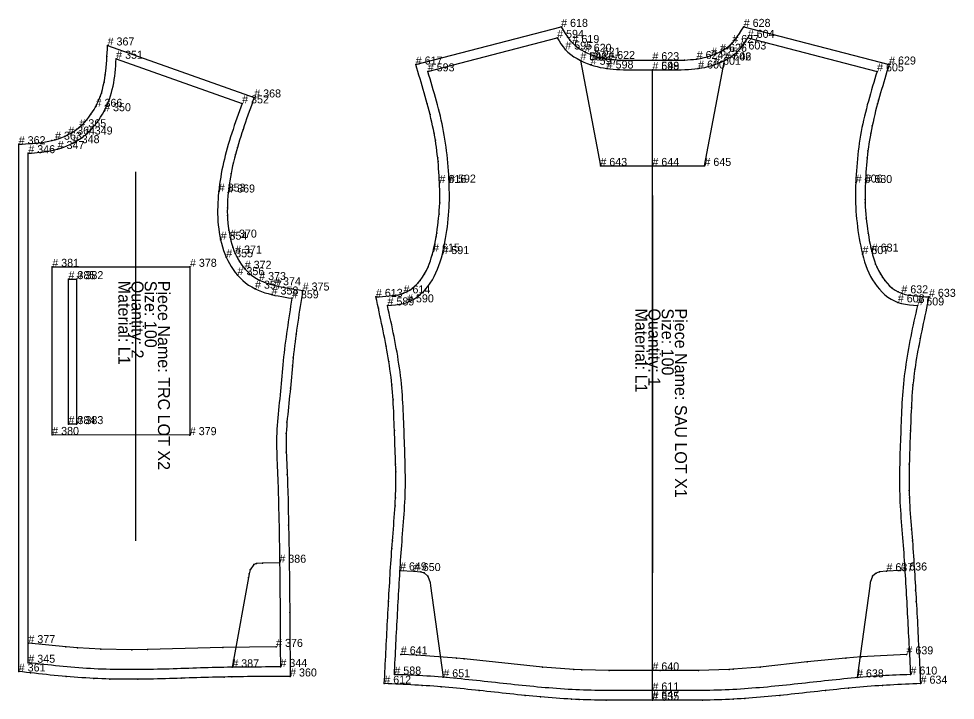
# Model space of a CAD drawing. Header units: metres. Extents: x 0 to 14781, y -73 to 3955.
# Drawn here: x 5031 to 6201, y 280 to 1131 of the extents above; entities that cross this region are included whole.
import ezdxf

# ---------------------------------------------------------------- set-up
doc = ezdxf.new("R2010")
doc.units = ezdxf.units.M

# ---------------------------------------------------------------- blocks, each defined once
blk = doc.blocks.new('10')
at = {"layer": '1'}
blk.add_lwpolyline([(5370.1, 309.3), (5365.3, 309.3), (5360.4, 309.3), (5355.6, 309.3), (5350.7, 309.3), (5345.9, 309.3), (5341, 309.2), (5336.1, 309.2), (5331.3, 309.2), (5326.4, 309.2), (5321.6, 309.1), (5316.7, 309.1), (5311.9, 309), (5307, 309), (5302.2, 308.9), (5297.3, 308.8), (5292.5, 308.7), (5287.6, 308.6), (5282.7, 308.5), (5277.9, 308.4), (5273, 308.3), (5268.2, 308.2), (5263.3, 308), (5258.5, 307.9), (5253.6, 307.7), (5248.7, 307.6), (5243.9, 307.4), (5239, 307.2), (5234.2, 307.1), (5229.2, 306.9), (5224.3, 306.8), (5219.3, 306.6), (5214.4, 306.5), (5209.4, 306.3), (5204.5, 306.2), (5199.5, 306.1), (5194.6, 306), (5189.6, 305.9), (5184.6, 305.8), (5179.7, 305.8), (5174.7, 305.8), (5169.7, 305.8), (5164.7, 305.8), (5159.7, 305.8), (5154.8, 305.9), (5149.8, 305.9), (5144.8, 306.1), (5139.8, 306.2), (5134.8, 306.4), (5129.8, 306.6), (5124.9, 306.8), (5119.9, 307.1), (5115, 307.4), (5110, 307.7), (5105.1, 308), (5100.2, 308.4), (5095.2, 308.8), (5090.3, 309.3), (5085.3, 309.7), (5080.4, 310.2), (5075.5, 310.7), (5070.5, 311.1), (5065.6, 311.7), (5060.7, 312.2), (5055.8, 312.7), (5050.8, 313.3), (5045.9, 313.8), (5041, 314.4), (5036, 314.9), (5031.1, 315.5), (5031.1, 973.9), (5035.3, 974.1), (5039.6, 974.3), (5043.8, 974.6), (5048.1, 974.9), (5052.3, 975.2), (5056.5, 975.7), (5060.6, 976.2), (5064.6, 976.8), (5068.6, 977.6), (5072.5, 978.5), (5076.4, 979.5), (5080.7, 980.8), (5084.9, 982.3), (5089, 984), (5093, 985.9), (5096.7, 987.9), (5100.3, 990.1), (5103.7, 992.5), (5106.9, 995.1), (5110.2, 998), (5113.2, 1001.1), (5116.1, 1004.4), (5118.8, 1007.8), (5121.3, 1011.3), (5123.4, 1014.3), (5125.3, 1017.4), (5127.1, 1020.6), (5129.2, 1024.7), (5131.1, 1029), (5132.8, 1033.4), (5134.3, 1037.8), (5135.6, 1042.3), (5136.7, 1046.8), (5137.7, 1051.4), (5138.5, 1055.9), (5139.2, 1060.5), (5139.8, 1065.1), (5140.3, 1069.7), (5140.7, 1074.2), (5141, 1078.8), (5141.3, 1083.4), (5141.6, 1088), (5141.8, 1092.6), (5142.1, 1097.2), (5325.3, 1032.3), (5323.7, 1027.9), (5322.1, 1023.5), (5320.5, 1019.1), (5318.9, 1014.6), (5317.3, 1010.2), (5315.8, 1005.8), (5314.2, 1001.3), (5312.7, 996.9), (5311.3, 992.4), (5309.8, 988), (5308.4, 983.5), (5307, 979), (5305.6, 974.5), (5304.3, 970), (5303, 965.5), (5301.8, 961), (5300.6, 956.3), (5299.4, 951.6), (5298.3, 946.9), (5297.3, 942.2), (5296.4, 937.5), (5295.5, 932.7), (5294.7, 928), (5294, 923.2), (5293.4, 918.4), (5292.8, 913.6), (5292.4, 908.9), (5292.1, 904.1), (5291.8, 899.3), (5291.7, 894.6), (5291.6, 889.8), (5291.7, 885), (5291.9, 880.4), (5292.3, 875.7), (5292.8, 871.1), (5293.4, 866.4), (5294.2, 861.8), (5295.1, 857.3), (5296.1, 853.2), (5297.2, 849.2), (5298.4, 845.2), (5299.9, 841.2), (5301.5, 837.4), (5303, 834), (5304.8, 830.7), (5306.7, 827.4), (5308.8, 824.3), (5311, 821.3), (5313.4, 818.4), (5316.1, 815.6), (5318.9, 812.9), (5321.9, 810.4), (5325, 808.2), (5328.2, 806.1), (5331.5, 804.3), (5336, 802.3), (5340.6, 800.6), (5345.3, 799.1), (5350.1, 797.8), (5354.5, 796.8), (5359, 795.8), (5363.4, 794.9), (5367.9, 794.1), (5372.4, 793.3), (5376.8, 792.6), (5381.3, 791.9), (5385.8, 791.2), (5385, 786.2), (5384.2, 781.3), (5383.5, 776.4), (5382.7, 771.4), (5381.9, 766.5), (5381.2, 761.6), (5380.4, 756.6), (5379.7, 751.7), (5379, 746.8), (5378.3, 741.8), (5377.6, 736.9), (5376.9, 731.9), (5376.3, 727), (5375.6, 722), (5375.1, 717.1), (5374.5, 712.1), (5373.9, 707.2), (5373.4, 702.2), (5372.9, 697.2), (5372.5, 692.6), (5372.1, 687.9), (5371.7, 683.2), (5371.3, 678.5), (5370.9, 673.9), (5370.5, 669.2), (5370, 664.5), (5369.5, 659.8), (5369, 655.1), (5368.5, 650.4), (5368, 645.7), (5367.5, 641), (5367.1, 636.3), (5366.6, 631.6), (5366.2, 626.9), (5365.9, 622.2), (5365.6, 617.5), (5365.4, 612.8), (5365.3, 608.2), (5365.2, 603.5), (5365.2, 598.8), (5365.3, 594.2), (5365.4, 589.5), (5365.5, 584.8), (5365.7, 580.2), (5365.9, 575.5), (5366.1, 570.8), (5366.3, 566.1), (5366.5, 561.5), (5366.7, 556.6), (5366.8, 551.8), (5367, 546.9), (5367.2, 542.1), (5367.3, 537.2), (5367.5, 532.4), (5367.6, 527.5), (5367.7, 522.7), (5367.8, 517.8), (5367.9, 513), (5368.1, 508.1), (5368.2, 503.3), (5368.2, 498.4), (5368.3, 493.5), (5368.4, 488.5), (5368.5, 483.5), (5368.6, 478.5), (5368.7, 473.6), (5368.8, 468.6), (5368.8, 463.6), (5368.9, 458.6), (5369, 453.7), (5369, 448.7), (5369.1, 443.7), (5369.2, 438.7), (5369.2, 433.8), (5369.3, 428.8), (5369.3, 423.8), (5369.4, 418.8), (5369.4, 413.8), (5369.5, 408.9), (5369.5, 403.9), (5369.6, 398.9), (5369.6, 393.9), (5369.6, 389), (5369.7, 384), (5369.7, 379), (5369.8, 374), (5369.8, 369), (5369.8, 364.1), (5369.8, 359.1), (5369.9, 354.1), (5369.9, 349.1), (5369.9, 344.1), (5370, 339.2), (5370, 334.2), (5370, 329.2), (5370, 324.2), (5370.1, 319.3), (5370.1, 314.3)], close=True, dxfattribs=at)
at = {"layer": '14'}
blk.add_lwpolyline([(5358, 321.2), (5353.3, 321.2), (5348.6, 321.2), (5343.9, 321.2), (5339.2, 321.2), (5334.5, 321.1), (5329.8, 321.1), (5325, 321.1), (5320.3, 321.1), (5315.6, 321), (5310.9, 321), (5306.2, 320.9), (5301.5, 320.9), (5296.8, 320.8), (5292.1, 320.7), (5287.4, 320.6), (5282.5, 320.5), (5277.6, 320.4), (5272.8, 320.3), (5267.9, 320.2), (5263, 320), (5258.2, 319.9), (5253.3, 319.7), (5248.5, 319.6), (5243.6, 319.4), (5238.7, 319.2), (5233.8, 319.1), (5228.9, 318.9), (5224, 318.8), (5219.1, 318.6), (5214.1, 318.5), (5209.2, 318.3), (5204.3, 318.2), (5199.4, 318.1), (5194.4, 318), (5189.5, 317.9), (5184.6, 317.9), (5179.7, 317.8), (5174.7, 317.8), (5169.8, 317.8), (5164.9, 317.8), (5160, 317.8), (5155, 317.9), (5150.1, 317.9), (5145.2, 318), (5140.3, 318.2), (5135.4, 318.4), (5130.4, 318.6), (5125.5, 318.8), (5120.7, 319.1), (5115.8, 319.4), (5111, 319.7), (5106.1, 320.1), (5101.3, 320.5), (5096.4, 320.9), (5091.6, 321.3), (5086.7, 321.8), (5081.9, 322.2), (5077, 322.7), (5072.2, 323.2), (5067.3, 323.7), (5062.5, 324.3), (5057.6, 324.8), (5052.8, 325.3), (5048, 325.9), (5043.1, 326.4), (5043.1, 962.7), (5046.9, 962.9), (5050.6, 963.1), (5054.3, 963.4), (5058.1, 963.8), (5062.5, 964.3), (5066.8, 965), (5071.2, 965.8), (5075.5, 966.8), (5079.7, 967.9), (5083.6, 969), (5087.5, 970.4), (5091.2, 971.8), (5094.9, 973.4), (5098.6, 975.2), (5102.9, 977.5), (5107.1, 980.1), (5111.1, 982.9), (5114.9, 986), (5118.5, 989.2), (5121.9, 992.7), (5125.1, 996.4), (5128.1, 1000.2), (5131, 1004.1), (5133.4, 1007.7), (5135.7, 1011.3), (5137.8, 1015.1), (5139.7, 1018.8), (5141.5, 1022.5), (5143, 1026.4), (5144.5, 1030.3), (5145.8, 1034.2), (5147, 1038.3), (5148, 1042.3), (5149, 1046.4), (5149.8, 1050.5), (5150.5, 1054.6), (5151.1, 1058.8), (5151.6, 1063.1), (5152, 1067.5), (5152.3, 1071.9), (5152.6, 1076.3), (5152.8, 1080.6), (5310.2, 1024.9), (5308.5, 1020.3), (5306.9, 1015.7), (5305.2, 1011), (5303.6, 1006.4), (5302, 1001.7), (5300.4, 997.1), (5298.8, 992.4), (5297.2, 987.8), (5295.8, 983.1), (5294.3, 978.4), (5292.9, 973.7), (5291.5, 969), (5290.2, 964.2), (5289.1, 959.8), (5288, 955.4), (5286.9, 950.9), (5285.9, 946.4), (5285, 941.9), (5284.1, 937.4), (5283.4, 932.9), (5282.6, 928.4), (5282, 923.9), (5281.4, 919.3), (5280.9, 914.7), (5280.4, 910.1), (5280.1, 905.5), (5279.8, 900.8), (5279.7, 896.2), (5279.6, 891.5), (5279.6, 886.9), (5279.8, 882.2), (5280, 877.6), (5280.4, 873), (5280.9, 868.4), (5281.6, 863.8), (5282.4, 859.2), (5283.3, 854.7), (5284.4, 850.2), (5285.6, 845.7), (5287, 841.3), (5288.6, 837), (5290.3, 832.7), (5292.2, 828.7), (5294.3, 824.8), (5296.5, 821), (5298.9, 817.3), (5301.6, 813.8), (5304.4, 810.4), (5307.6, 807), (5311, 803.8), (5314.5, 800.9), (5318.3, 798.1), (5322.2, 795.7), (5326.3, 793.5), (5330.3, 791.6), (5334.3, 790), (5338.5, 788.5), (5342.7, 787.3), (5347, 786.2), (5351.2, 785.2), (5355.4, 784.4), (5359.6, 783.6), (5363.9, 782.8), (5368.1, 782.1), (5372.4, 781.5), (5371.6, 776.6), (5370.8, 771.7), (5370.1, 766.9), (5369.3, 762), (5368.6, 757.1), (5367.8, 752.3), (5367.1, 747.4), (5366.4, 742.5), (5365.7, 737.6), (5365, 732.8), (5364.4, 727.9), (5363.7, 723), (5363.1, 718.1), (5362.6, 713.2), (5362, 708.4), (5361.5, 703.5), (5361, 698.6), (5360.6, 693.9), (5360.2, 689.1), (5359.8, 684.4), (5359.4, 679.7), (5359, 675), (5358.5, 670.3), (5358.1, 665.5), (5357.6, 660.8), (5357.1, 656), (5356.6, 651.3), (5356, 646.5), (5355.6, 641.8), (5355.1, 637), (5354.6, 632.3), (5354.2, 627.5), (5353.9, 622.8), (5353.6, 618), (5353.4, 613.2), (5353.3, 608.5), (5353.2, 603.8), (5353.2, 599.1), (5353.3, 594.3), (5353.4, 589.6), (5353.5, 584.9), (5353.7, 580.1), (5353.9, 575.4), (5354.1, 570.7), (5354.3, 565.9), (5354.5, 561.2), (5354.7, 556.3), (5354.8, 551.5), (5355, 546.6), (5355.2, 541.8), (5355.3, 537), (5355.5, 532.1), (5355.6, 527.3), (5355.7, 522.4), (5355.8, 517.6), (5356, 512.7), (5356.1, 507.9), (5356.2, 503.1), (5356.3, 498.2), (5356.3, 493.3), (5356.4, 488.4), (5356.5, 483.5), (5356.6, 478.6), (5356.7, 473.6), (5356.8, 468.7), (5356.8, 463.8), (5356.9, 458.9), (5357, 454), (5357, 449.1), (5357.1, 444.1), (5357.1, 439.2), (5357.2, 434.3), (5357.2, 429.4), (5357.3, 424.5), (5357.3, 419.6), (5357.4, 414.6), (5357.4, 409.7), (5357.5, 404.8), (5357.5, 399.9), (5357.6, 395), (5357.6, 390.1), (5357.6, 385.1), (5357.7, 380.2), (5357.7, 375.3), (5357.7, 370.4), (5357.8, 365.5), (5357.8, 360.5), (5357.8, 355.6), (5357.8, 350.7), (5357.9, 345.8), (5357.9, 340.9), (5357.9, 336), (5358, 331), (5358, 326.1)], close=True, dxfattribs=at)
at = {"layer": '2'}
for p in [(5142.1, 1097.2), (5152.8, 1080.6), (5325.3, 1032.3), (5127.1, 1020.6), (5310.2, 1024.9), (5137.8, 1015.1), (5106.9, 995.1), (5093, 985.9), (5114.9, 986), (5031.1, 973.9), (5076.4, 979.5), (5098.6, 975.2), (5043.1, 962.7), (5079.7, 967.9), (5280.9, 914.7), (5292.8, 913.6), (5283.3, 854.7), (5295.1, 857.3), (5290.3, 832.7), (5301.5, 837.4), (5073, 820.8), (5245, 820.8), (5304.4, 810.4), (5313.4, 818.4), (5093.3, 805.4), (5103.3, 805.4), (5331.5, 804.3), (5350.1, 797.8), (5326.3, 793.5), (5347, 786.2), (5385.8, 791.2), (5372.4, 781.5), (5093.3, 624.4), (5103.3, 624.4), (5072.9, 610.9), (5244.8, 610.6), (5356.7, 451.3), (5043.2, 350.9), (5352.6, 346.2), (5043.1, 326.4), (5297.9, 320.7), (5358, 321.2), (5031.1, 315.5), (5370.1, 309.3)]:
    blk.add_point(p, dxfattribs=at)
at = {"layer": '3'}
for p in [(5141.3, 1083.4), (5139.2, 1060.5), (5137.7, 1051.4), (5132.8, 1033.4), (5134.3, 1037.8), (5127.1, 1020.6), (5121.3, 1011.3), (5106.9, 995.1), (5116.1, 1004.4), (5089, 984), (5093, 985.9), (5103.7, 992.5), (5311.3, 992.4), (5052.3, 975.2), (5056.5, 975.7), (5072.5, 978.5), (5076.4, 979.5), (5301.8, 961), (5304.3, 970), (5296.4, 937.5), (5292.8, 913.6), (5293.4, 918.4), (5291.7, 894.6), (5291.7, 885), (5293.4, 866.4), (5295.1, 857.3), (5298.4, 845.2), (5301.5, 837.4), (5306.7, 827.4), (5313.4, 818.4), (5321.9, 810.4), (5331.5, 804.3), (5345.3, 799.1), (5350.1, 797.8), (5372.4, 793.3), (5377.6, 736.9), (5373.9, 707.2), (5372.9, 697.2), (5370.5, 669.2), (5366.2, 626.9), (5365.4, 612.8), (5365.4, 589.5), (5366.5, 561.5), (5368.2, 498.4), (5325, 449), (5328.1, 450.2), (5335.6, 450.9), (5319, 437.6), (5320.3, 442.3), (5318.1, 432.7), (5369.6, 389), (5090, 346.1), (5104.5, 345), (5133.6, 343.4), (5172.3, 342.7), (5192.1, 342.9), (5286.2, 345.6), (5299.6, 329.7), (5045.9, 313.8), (5090.3, 309.3), (5124.9, 306.8), (5144.8, 306.1), (5179.7, 305.8), (5234.2, 307.1), (5287.6, 308.6), (5297.3, 308.8)]:
    blk.add_point(p, dxfattribs=at)
at = {"layer": '4'}
for p in [(5280.9, 914.7, 7), (5292.8, 913.6, 7), (5283.3, 854.7, 5), (5295.1, 857.3, 5)]:
    blk.add_point(p, dxfattribs=at)
at = {"layer": '7'}
blk.add_line((5177, 939.4), (5177, 478.5), dxfattribs=at)
at = {"layer": '8'}
for points in [[(5245, 820.8), (5244.8, 610.6), (5072.9, 610.9), (5073, 820.8)], [(5103.3, 805.4), (5103.3, 624.4), (5093.3, 624.4), (5093.3, 805.4)]]:
    blk.add_lwpolyline(points, close=True, dxfattribs=at)
for points in [[(5356.7, 451.3), (5335.6, 450.9), (5328.1, 450.2), (5325, 449), (5320.3, 442.3), (5319, 437.6), (5318.1, 432.7), (5299.6, 329.7), (5297.9, 320.7)], [(5352.6, 346.2), (5286.2, 345.6), (5192.1, 342.9), (5172.3, 342.7), (5133.6, 343.4), (5104.5, 345), (5090, 346.1), (5043.2, 350.9)]]:
    blk.add_lwpolyline(points, dxfattribs=at)
at = {"layer": '1'}
for s, p in [('Material: L1', (5155.5, 803.4)), ('Quantity: 2', (5172, 803.4)), ('Size: 100', (5188.5, 803.4)), ('Piece Name: TRC LOT X2', (5205, 803.4))]:
    blk.add_text(s, height=15, rotation=270, dxfattribs=at).set_placement(p)
at = {"layer": '2'}
for s, p in [('# 367', (5142.1, 1097.2)), ('# 351', (5152.8, 1080.6)), ('# 368', (5325.3, 1032.3)), ('# 366', (5127.1, 1020.6)), ('# 352', (5310.2, 1024.9)), ('# 350', (5137.8, 1015.1)), ('# 364', (5093, 985.9)), ('# 365', (5106.9, 995.1)), ('# 349', (5114.9, 986)), ('# 362', (5031.1, 973.9)), ('# 363', (5076.4, 979.5)), ('# 348', (5098.6, 975.2)), ('# 346', (5043.1, 962.7)), ('# 347', (5079.7, 967.9)), ('# 353', (5280.9, 914.7)), ('# 369', (5292.8, 913.6)), ('# 370', (5295.1, 857.3)), ('# 354', (5283.3, 854.7)), ('# 355', (5290.3, 832.7)), ('# 371', (5301.5, 837.4)), ('# 381', (5073, 820.8)), ('# 378', (5245, 820.8)), ('# 356', (5304.4, 810.4)), ('# 372', (5313.4, 818.4)), ('# 385', (5093.3, 805.4)), ('# 382', (5103.3, 805.4)), ('# 373', (5331.5, 804.3)), ('# 374', (5350.1, 797.8)), ('# 357', (5326.3, 793.5)), ('# 358', (5347, 786.2)), ('# 375', (5385.8, 791.2)), ('# 359', (5372.4, 781.5)), ('# 384', (5093.3, 624.4)), ('# 383', (5103.3, 624.4)), ('# 380', (5072.9, 610.9)), ('# 379', (5244.8, 610.6)), ('# 386', (5356.7, 451.3)), ('# 377', (5043.2, 350.9)), ('# 376', (5352.6, 346.2)), ('# 345', (5043.1, 326.4)), ('# 387', (5297.9, 320.7)), ('# 344', (5358, 321.2)), ('# 361', (5031.1, 315.5)), ('# 360', (5370.1, 309.3))]:
    blk.add_text(s, height=10, dxfattribs=at).set_placement(p)
blk = doc.blocks.new('23')
at = {"layer": '1'}
blk.add_lwpolyline([(5487.8, 300.3), (5488, 305.2), (5488.3, 310.1), (5488.5, 315), (5488.8, 319.9), (5489, 324.7), (5489.3, 329.6), (5489.5, 334.5), (5489.8, 339.4), (5490, 344.3), (5490.3, 349.2), (5490.5, 354.1), (5490.8, 359), (5491, 363.9), (5491.3, 368.8), (5491.5, 373.7), (5491.8, 378.6), (5492.1, 383.5), (5492.3, 388.4), (5492.6, 393.3), (5492.9, 398.2), (5493.1, 403.1), (5493.4, 407.8), (5493.6, 412.5), (5493.9, 417.2), (5494.2, 421.9), (5494.5, 426.6), (5494.7, 431.4), (5495, 436.1), (5495.3, 440.8), (5495.6, 445.5), (5495.9, 450.2), (5496.2, 455), (5496.6, 459.7), (5496.9, 464.4), (5497.2, 469.1), (5497.6, 473.8), (5497.9, 478.5), (5498.3, 483.4), (5498.7, 488.3), (5499.1, 493.2), (5499.5, 498.1), (5499.9, 502.9), (5500.3, 507.8), (5500.6, 512.7), (5500.9, 517.6), (5501.2, 522.5), (5501.5, 527.4), (5501.7, 532.2), (5501.9, 536.9), (5502, 541.6), (5502.1, 546.2), (5502.1, 550.9), (5502.1, 555.6), (5502.1, 560.2), (5502, 564.9), (5502, 569.6), (5501.9, 574.2), (5501.8, 578.9), (5501.6, 583.6), (5501.5, 588.3), (5501.3, 593), (5501.1, 597.7), (5501, 602.4), (5500.8, 607.1), (5500.6, 611.8), (5500.4, 616.5), (5500.3, 621.3), (5500.1, 626.1), (5499.9, 630.8), (5499.7, 635.6), (5499.5, 640.3), (5499.3, 645.1), (5499, 649.8), (5498.8, 654.6), (5498.4, 659.3), (5498.1, 664.1), (5497.7, 668.8), (5497.2, 673.6), (5496.7, 678.4), (5496.2, 683.2), (5495.5, 688.1), (5494.9, 692.9), (5494.2, 697.7), (5493.4, 702.5), (5492.6, 707.3), (5491.8, 712.1), (5491, 716.9), (5490.1, 721.7), (5489.2, 726.5), (5488.3, 731.2), (5487.3, 736), (5486.4, 740.7), (5485.4, 745.5), (5484.4, 750.2), (5483.4, 754.9), (5482.4, 759.7), (5481.4, 764.4), (5480.4, 769.1), (5479.3, 773.8), (5478.3, 778.6), (5477.3, 783.3), (5481.5, 783.5), (5485.6, 783.8), (5489.8, 784.1), (5494, 784.5), (5498.2, 785), (5502.3, 785.6), (5507.1, 786.4), (5511.8, 787.7), (5515.7, 789.4), (5519.5, 791.6), (5523.1, 794.1), (5526.5, 797.1), (5529.7, 800.3), (5532.6, 803.8), (5535.4, 807.7), (5538, 811.9), (5540.3, 816.2), (5542.4, 820.6), (5543.9, 824.3), (5545.3, 828.1), (5546.5, 832), (5547.7, 835.9), (5548.7, 839.8), (5549.8, 844.4), (5550.8, 849), (5551.8, 853.7), (5552.6, 858.3), (5553.3, 863), (5554, 867.7), (5554.7, 872.3), (5555.2, 877), (5555.7, 881.7), (5556.2, 886.4), (5556.5, 891.1), (5556.8, 895.8), (5557, 900.5), (5557.1, 904.7), (5557.1, 908.9), (5557.1, 913), (5557, 917.2), (5556.9, 921.4), (5556.7, 925.5), (5556.5, 930), (5556.3, 934.5), (5556, 939), (5555.7, 943.4), (5555.3, 947.9), (5554.9, 952.4), (5554.5, 956.8), (5554, 961.2), (5553.5, 965.6), (5552.9, 970.1), (5552.3, 974.5), (5551.6, 978.9), (5550.9, 983.2), (5550.1, 987.6), (5549.2, 992.3), (5548.2, 996.9), (5547.2, 1001.5), (5546.1, 1006.2), (5545, 1010.8), (5543.8, 1015.4), (5542.6, 1020), (5541.4, 1024.5), (5540.2, 1029), (5538.9, 1033.5), (5537.7, 1037.9), (5536.4, 1042.4), (5535.1, 1046.8), (5533.8, 1051.3), (5532.4, 1055.7), (5531.1, 1060.1), (5529.7, 1064.6), (5528.4, 1069), (5527, 1073.4), (5708.7, 1120.4), (5711.3, 1116.2), (5713.9, 1112), (5716.7, 1107.9), (5719.7, 1104), (5722.9, 1100.3), (5726.2, 1097.2), (5729.8, 1094.3), (5733.9, 1091.6), (5738.2, 1089.3), (5741.8, 1087.5), (5745.6, 1086), (5749.4, 1084.6), (5753.8, 1083.2), (5758.3, 1082), (5762.9, 1081.1), (5767.5, 1080.3), (5771.2, 1079.8), (5775, 1079.5), (5778.8, 1079.2), (5782.6, 1079), (5787.2, 1078.9), (5791.7, 1078.8), (5796.3, 1078.7), (5800.9, 1078.7), (5805.5, 1078.8), (5810.1, 1078.8), (5822.7, 1078.8), (5835.4, 1078.8), (5840, 1078.8), (5844.6, 1078.7), (5849.1, 1078.7), (5853.7, 1078.8), (5858.3, 1078.9), (5862.9, 1079), (5866.7, 1079.2), (5870.5, 1079.5), (5874.2, 1079.8), (5878, 1080.3), (5882.6, 1081.1), (5887.2, 1082), (5891.7, 1083.2), (5896.1, 1084.6), (5899.9, 1086), (5903.6, 1087.5), (5907.3, 1089.3), (5911.6, 1091.6), (5915.7, 1094.3), (5919.2, 1097.2), (5922.5, 1100.3), (5925.8, 1104), (5928.8, 1107.9), (5931.5, 1112), (5934.2, 1116.2), (5936.8, 1120.4), (6118.4, 1073.4), (6117.1, 1069), (6115.7, 1064.6), (6114.4, 1060.1), (6113, 1055.7), (6111.7, 1051.3), (6110.4, 1046.8), (6109.1, 1042.4), (6107.8, 1037.9), (6106.5, 1033.5), (6105.3, 1029), (6104.1, 1024.5), (6102.8, 1020), (6101.6, 1015.4), (6100.5, 1010.8), (6099.4, 1006.2), (6098.3, 1001.5), (6097.3, 996.9), (6096.3, 992.3), (6095.4, 987.6), (6094.6, 983.2), (6093.9, 978.9), (6093.2, 974.5), (6092.6, 970.1), (6092, 965.6), (6091.5, 961.2), (6091, 956.8), (6090.5, 952.4), (6090.1, 947.9), (6089.8, 943.4), (6089.5, 939), (6089.2, 934.5), (6089, 930), (6088.8, 925.5), (6088.6, 921.4), (6088.5, 917.2), (6088.4, 913), (6088.4, 908.9), (6088.4, 904.7), (6088.5, 900.5), (6088.7, 895.8), (6089, 891.1), (6089.3, 886.4), (6089.7, 881.7), (6090.2, 877), (6090.8, 872.3), (6091.4, 867.7), (6092.1, 863), (6092.9, 858.3), (6093.7, 853.7), (6094.6, 849), (6095.6, 844.4), (6096.7, 839.8), (6097.8, 835.9), (6098.9, 832), (6100.2, 828.1), (6101.6, 824.3), (6103.1, 820.6), (6105.2, 816.2), (6107.5, 811.9), (6110.1, 807.7), (6112.9, 803.8), (6115.8, 800.3), (6119, 797.1), (6122.4, 794.1), (6126, 791.6), (6129.7, 789.4), (6133.7, 787.7), (6138.4, 786.4), (6143.1, 785.6), (6147.3, 785), (6151.5, 784.5), (6155.6, 784.1), (6159.8, 783.8), (6164, 783.5), (6168.2, 783.3), (6167.1, 778.6), (6166.1, 773.8), (6165.1, 769.1), (6164.1, 764.4), (6163, 759.7), (6162, 754.9), (6161, 750.2), (6160, 745.5), (6159.1, 740.7), (6158.1, 736), (6157.2, 731.2), (6156.3, 726.5), (6155.4, 721.7), (6154.5, 716.9), (6153.6, 712.1), (6152.8, 707.3), (6152, 702.5), (6151.3, 697.7), (6150.6, 692.9), (6149.9, 688.1), (6149.3, 683.2), (6148.7, 678.4), (6148.2, 673.6), (6147.8, 668.8), (6147.4, 664.1), (6147, 659.3), (6146.7, 654.6), (6146.4, 649.8), (6146.2, 645.1), (6146, 640.3), (6145.7, 635.6), (6145.6, 630.8), (6145.4, 626.1), (6145.2, 621.3), (6145, 616.5), (6144.8, 611.8), (6144.7, 607.1), (6144.5, 602.4), (6144.3, 597.7), (6144.1, 593), (6144, 588.3), (6143.8, 583.6), (6143.7, 578.9), (6143.6, 574.2), (6143.5, 569.6), (6143.4, 564.9), (6143.4, 560.2), (6143.3, 555.6), (6143.4, 550.9), (6143.4, 546.2), (6143.5, 541.6), (6143.6, 536.9), (6143.8, 532.2), (6144, 527.4), (6144.2, 522.5), (6144.5, 517.6), (6144.8, 512.7), (6145.2, 507.8), (6145.6, 502.9), (6145.9, 498.1), (6146.3, 493.2), (6146.7, 488.3), (6147.1, 483.4), (6147.5, 478.5), (6147.9, 473.8), (6148.2, 469.1), (6148.6, 464.4), (6148.9, 459.7), (6149.2, 455), (6149.5, 450.2), (6149.9, 445.5), (6150.1, 440.8), (6150.4, 436.1), (6150.7, 431.4), (6151, 426.6), (6151.3, 421.9), (6151.5, 417.2), (6151.8, 412.5), (6152.1, 407.8), (6152.3, 403.1), (6152.6, 398.2), (6152.9, 393.3), (6153.1, 388.4), (6153.4, 383.5), (6153.7, 378.6), (6153.9, 373.7), (6154.2, 368.8), (6154.4, 363.9), (6154.7, 359), (6154.9, 354.1), (6155.2, 349.2), (6155.4, 344.3), (6155.7, 339.4), (6155.9, 334.5), (6156.2, 329.6), (6156.4, 324.7), (6156.7, 319.9), (6156.9, 315), (6157.2, 310.1), (6157.4, 305.2), (6157.7, 300.3), (6152.9, 300.1), (6148.2, 299.9), (6143.4, 299.7), (6138.7, 299.5), (6133.9, 299.3), (6129.2, 299.1), (6124.5, 298.9), (6119.7, 298.6), (6115, 298.4), (6110.2, 298.1), (6105.5, 297.8), (6100.7, 297.5), (6096, 297.1), (6091.2, 296.8), (6086.5, 296.4), (6081.7, 296), (6077, 295.5), (6072.2, 295.1), (6067.5, 294.7), (6062.7, 294.2), (6058, 293.7), (6053.3, 293.2), (6048.5, 292.8), (6043.8, 292.3), (6039, 291.7), (6034.3, 291.2), (6029.5, 290.7), (6024.7, 290.2), (6019.9, 289.7), (6015.2, 289.1), (6010.4, 288.6), (6005.6, 288.1), (6000.8, 287.6), (5996, 287), (5991.3, 286.5), (5986.5, 286), (5981.7, 285.5), (5976.9, 285.1), (5972.1, 284.6), (5967.2, 284.1), (5962.4, 283.7), (5957.6, 283.3), (5952.8, 282.9), (5947.9, 282.5), (5943.1, 282.1), (5938.3, 281.8), (5933.4, 281.5), (5928.6, 281.2), (5923.8, 280.9), (5918.9, 280.7), (5914.1, 280.5), (5909.3, 280.3), (5904.5, 280.1), (5899.7, 280), (5894.9, 279.9), (5890.1, 279.8), (5885.3, 279.7), (5880.5, 279.7), (5875.7, 279.6), (5870.9, 279.6), (5866.1, 279.6), (5861.2, 279.6), (5856.4, 279.6), (5851.6, 279.6), (5846.8, 279.6), (5842, 279.7), (5837.2, 279.7), (5832.4, 279.7), (5827.5, 279.8), (5822.7, 279.8), (5817.9, 279.8), (5813.1, 279.7), (5808.3, 279.7), (5803.5, 279.7), (5798.7, 279.6), (5793.8, 279.6), (5789, 279.6), (5784.2, 279.6), (5779.4, 279.6), (5774.6, 279.6), (5769.8, 279.6), (5765, 279.7), (5760.2, 279.7), (5755.4, 279.8), (5750.5, 279.9), (5745.7, 280), (5740.9, 280.1), (5736.1, 280.3), (5731.3, 280.5), (5726.5, 280.7), (5721.7, 280.9), (5716.9, 281.2), (5712, 281.5), (5707.2, 281.8), (5702.4, 282.1), (5697.5, 282.5), (5692.7, 282.9), (5687.9, 283.3), (5683.1, 283.7), (5678.2, 284.1), (5673.4, 284.6), (5668.6, 285.1), (5663.8, 285.5), (5659, 286), (5654.2, 286.5), (5649.4, 287), (5644.6, 287.6), (5639.9, 288.1), (5635.1, 288.6), (5630.3, 289.1), (5625.5, 289.7), (5620.8, 290.2), (5616, 290.7), (5611.2, 291.2), (5606.4, 291.7), (5601.7, 292.3), (5596.9, 292.8), (5592.2, 293.2), (5587.5, 293.7), (5582.7, 294.2), (5578, 294.7), (5573.2, 295.1), (5568.5, 295.5), (5563.7, 296), (5559, 296.4), (5554.2, 296.8), (5549.5, 297.1), (5544.7, 297.5), (5540, 297.8), (5535.2, 298.1), (5530.5, 298.4), (5525.8, 298.6), (5521, 298.9), (5516.3, 299.1), (5511.5, 299.3), (5506.8, 299.5), (5502, 299.7), (5497.3, 299.9), (5492.5, 300.1)], close=True, dxfattribs=at)
at = {"layer": '14'}
blk.add_lwpolyline([(5500.4, 311.7), (5500.6, 316.5), (5500.9, 321.3), (5501.1, 326), (5501.4, 330.8), (5501.6, 335.6), (5501.8, 340.3), (5502.1, 345.1), (5502.3, 349.9), (5502.6, 354.7), (5502.8, 359.4), (5503.1, 364.2), (5503.3, 369), (5503.6, 373.7), (5503.8, 378.5), (5504.1, 383.3), (5504.3, 388), (5504.6, 392.8), (5504.8, 397.6), (5505.1, 402.4), (5505.4, 407.1), (5505.6, 411.8), (5505.9, 416.5), (5506.2, 421.2), (5506.4, 425.9), (5506.7, 430.6), (5507, 435.3), (5507.3, 440.1), (5507.6, 444.8), (5507.9, 449.5), (5508.2, 454.2), (5508.5, 458.9), (5508.9, 463.6), (5509.2, 468.3), (5509.5, 473), (5509.9, 477.7), (5510.3, 482.6), (5510.7, 487.6), (5511.1, 492.5), (5511.5, 497.4), (5511.9, 502.3), (5512.3, 507.2), (5512.6, 512.1), (5512.9, 517), (5513.2, 522), (5513.5, 526.9), (5513.7, 531.8), (5513.9, 536.5), (5514, 541.3), (5514.1, 546), (5514.1, 550.7), (5514.1, 555.5), (5514.1, 560.2), (5514, 564.9), (5514, 569.7), (5513.9, 574.4), (5513.8, 579.2), (5513.6, 583.9), (5513.5, 588.6), (5513.3, 593.4), (5513.1, 598.1), (5513, 602.9), (5512.8, 607.6), (5512.6, 612.3), (5512.4, 617.1), (5512.2, 621.9), (5512.1, 626.7), (5511.9, 631.5), (5511.7, 636.4), (5511.5, 641.2), (5511.3, 646), (5511, 650.8), (5510.7, 655.6), (5510.4, 660.4), (5510, 665.2), (5509.6, 670), (5509.2, 674.8), (5508.7, 679.7), (5508.1, 684.6), (5507.5, 689.5), (5506.8, 694.5), (5506.1, 699.4), (5505.3, 704.3), (5504.5, 709.2), (5503.7, 714.1), (5502.8, 718.9), (5501.9, 723.8), (5501, 728.7), (5500, 733.6), (5499, 738.5), (5498, 743.3), (5497, 748.2), (5496, 753.1), (5494.9, 757.9), (5493.9, 762.8), (5492.8, 767.7), (5491.8, 772.6), (5496.8, 772.9), (5501.8, 773.4), (5506.7, 774), (5511.5, 775), (5516.2, 776.4), (5520.4, 778.2), (5524.6, 780.5), (5528.5, 783.1), (5532.3, 786), (5535.8, 789.2), (5539.1, 792.7), (5542.2, 796.4), (5545.1, 800.4), (5547.8, 804.6), (5550.2, 808.9), (5552.3, 813.4), (5554.3, 817.9), (5556.1, 822.5), (5557.7, 827.2), (5559.1, 832), (5560.4, 836.7), (5561.5, 841.6), (5562.6, 846.5), (5563.6, 851.4), (5564.4, 856.3), (5565.2, 861.2), (5565.9, 866.1), (5566.6, 870.9), (5567.2, 875.7), (5567.7, 880.6), (5568.1, 885.4), (5568.5, 890.3), (5568.8, 895.2), (5569, 900), (5569.1, 904.4), (5569.1, 908.7), (5569.1, 913), (5569, 917.4), (5568.9, 921.7), (5568.7, 926), (5568.5, 931), (5568.2, 935.9), (5567.9, 940.8), (5567.5, 945.8), (5567.1, 950.7), (5566.7, 955.6), (5566.2, 960.5), (5565.6, 965.5), (5565, 970.4), (5564.3, 975.2), (5563.5, 980.1), (5562.7, 985), (5561.9, 989.8), (5560.9, 994.6), (5560, 999.4), (5558.9, 1004.1), (5557.8, 1008.8), (5556.7, 1013.5), (5555.5, 1018.2), (5554.3, 1022.9), (5553, 1027.6), (5551.7, 1032.3), (5550.4, 1037), (5549, 1041.6), (5547.7, 1046.3), (5546.3, 1051), (5544.9, 1055.6), (5543.5, 1060.3), (5542.1, 1064.9), (5703.7, 1106.7), (5706.1, 1102.9), (5708.5, 1099.2), (5711.1, 1095.6), (5713.9, 1092.2), (5717.2, 1089), (5720.8, 1086), (5724.6, 1083.2), (5728.6, 1080.8), (5732.7, 1078.5), (5737, 1076.5), (5741.3, 1074.7), (5745.6, 1073.1), (5749.5, 1071.9), (5753.5, 1070.8), (5757.5, 1069.9), (5761.5, 1069.1), (5765.6, 1068.4), (5769.7, 1067.9), (5773.8, 1067.5), (5777.9, 1067.2), (5782, 1067), (5786.7, 1066.9), (5791.4, 1066.8), (5796, 1066.7), (5800.7, 1066.7), (5805.4, 1066.8), (5810, 1066.8), (5822.7, 1066.8), (5835.4, 1066.8), (5840.1, 1066.8), (5844.8, 1066.7), (5849.4, 1066.7), (5854.1, 1066.8), (5858.8, 1066.9), (5863.4, 1067), (5867.6, 1067.2), (5871.7, 1067.5), (5875.8, 1067.9), (5879.9, 1068.4), (5883.9, 1069.1), (5888, 1069.9), (5892, 1070.8), (5895.9, 1071.9), (5899.8, 1073.1), (5904.2, 1074.7), (5908.5, 1076.5), (5912.7, 1078.5), (5916.9, 1080.8), (5920.8, 1083.2), (5924.7, 1086), (5928.2, 1089), (5931.5, 1092.2), (5934.3, 1095.6), (5937, 1099.2), (5939.4, 1102.9), (5941.8, 1106.7), (6103.4, 1064.9), (6102, 1060.3), (6100.6, 1055.6), (6099.2, 1051), (6097.8, 1046.3), (6096.4, 1041.6), (6095.1, 1037), (6093.8, 1032.3), (6092.5, 1027.6), (6091.2, 1022.9), (6090, 1018.2), (6088.8, 1013.5), (6087.6, 1008.8), (6086.5, 1004.1), (6085.5, 999.4), (6084.5, 994.6), (6083.6, 989.8), (6082.7, 985), (6081.9, 980.1), (6081.2, 975.2), (6080.5, 970.4), (6079.9, 965.5), (6079.3, 960.5), (6078.8, 955.6), (6078.3, 950.7), (6077.9, 945.8), (6077.6, 940.8), (6077.3, 935.9), (6077, 931), (6076.8, 926), (6076.6, 921.7), (6076.5, 917.4), (6076.4, 913), (6076.4, 908.7), (6076.4, 904.4), (6076.5, 900), (6076.7, 895.2), (6077, 890.3), (6077.3, 885.4), (6077.8, 880.6), (6078.3, 875.7), (6078.9, 870.9), (6079.5, 866.1), (6080.2, 861.2), (6081, 856.3), (6081.9, 851.4), (6082.9, 846.5), (6083.9, 841.6), (6085.1, 836.7), (6086.4, 832), (6087.8, 827.2), (6089.4, 822.5), (6091.2, 817.9), (6093.1, 813.4), (6095.3, 808.9), (6097.7, 804.6), (6100.4, 800.4), (6103.3, 796.4), (6106.4, 792.7), (6109.7, 789.2), (6113.2, 786), (6116.9, 783.1), (6120.9, 780.5), (6125, 778.2), (6129.3, 776.4), (6134, 775), (6138.8, 774), (6143.7, 773.4), (6148.7, 772.9), (6153.7, 772.6), (6152.6, 767.7), (6151.6, 762.8), (6150.5, 757.9), (6149.5, 753.1), (6148.4, 748.2), (6147.4, 743.3), (6146.4, 738.5), (6145.4, 733.6), (6144.5, 728.7), (6143.5, 723.8), (6142.6, 718.9), (6141.8, 714.1), (6140.9, 709.2), (6140.1, 704.3), (6139.4, 699.4), (6138.7, 694.5), (6138, 689.5), (6137.4, 684.6), (6136.8, 679.7), (6136.3, 674.8), (6135.8, 670), (6135.4, 665.2), (6135.1, 660.4), (6134.7, 655.6), (6134.5, 650.8), (6134.2, 646), (6134, 641.2), (6133.8, 636.4), (6133.6, 631.5), (6133.4, 626.7), (6133.2, 621.9), (6133, 617.1), (6132.9, 612.3), (6132.7, 607.6), (6132.5, 602.9), (6132.3, 598.1), (6132.1, 593.4), (6132, 588.6), (6131.8, 583.9), (6131.7, 579.2), (6131.6, 574.4), (6131.5, 569.7), (6131.4, 564.9), (6131.4, 560.2), (6131.3, 555.5), (6131.4, 550.7), (6131.4, 546), (6131.5, 541.3), (6131.6, 536.5), (6131.8, 531.8), (6132, 526.9), (6132.2, 522), (6132.5, 517), (6132.9, 512.1), (6133.2, 507.2), (6133.6, 502.3), (6134, 497.4), (6134.4, 492.5), (6134.8, 487.6), (6135.2, 482.6), (6135.5, 477.7), (6135.9, 473), (6136.3, 468.3), (6136.6, 463.6), (6136.9, 458.9), (6137.3, 454.2), (6137.6, 449.5), (6137.9, 444.8), (6138.2, 440.1), (6138.5, 435.3), (6138.7, 430.6), (6139, 425.9), (6139.3, 421.2), (6139.6, 416.5), (6139.8, 411.8), (6140.1, 407.1), (6140.4, 402.4), (6140.6, 397.6), (6140.9, 392.8), (6141.1, 388), (6141.4, 383.3), (6141.6, 378.5), (6141.9, 373.7), (6142.1, 369), (6142.4, 364.2), (6142.6, 359.4), (6142.9, 354.7), (6143.1, 349.9), (6143.4, 345.1), (6143.6, 340.3), (6143.9, 335.6), (6144.1, 330.8), (6144.4, 326), (6144.6, 321.3), (6144.8, 316.5), (6145.1, 311.7), (6140.6, 311.5), (6136.2, 311.4), (6131.7, 311.2), (6127.2, 311), (6122.8, 310.8), (6118.3, 310.6), (6113.9, 310.3), (6109.4, 310.1), (6104.6, 309.8), (6099.9, 309.5), (6095.1, 309.1), (6090.3, 308.8), (6085.5, 308.4), (6080.8, 308), (6076, 307.5), (6071.2, 307.1), (6066.5, 306.6), (6061.7, 306.2), (6056.9, 305.7), (6052.2, 305.2), (6047.4, 304.7), (6042.6, 304.2), (6037.9, 303.7), (6033.1, 303.2), (6028.3, 302.6), (6023.5, 302.1), (6018.8, 301.6), (6014, 301.1), (6009.2, 300.5), (6004.5, 300), (5999.7, 299.5), (5994.9, 299), (5990.1, 298.5), (5985.4, 298), (5980.6, 297.5), (5975.8, 297), (5971, 296.6), (5966.3, 296.1), (5961.5, 295.7), (5956.7, 295.3), (5951.9, 294.9), (5947.1, 294.5), (5942.4, 294.1), (5937.6, 293.8), (5932.8, 293.5), (5928, 293.2), (5923.2, 292.9), (5918.4, 292.7), (5913.7, 292.5), (5908.9, 292.3), (5904.1, 292.1), (5899.3, 292), (5894.5, 291.9), (5889.8, 291.8), (5885, 291.7), (5880.2, 291.7), (5875.4, 291.6), (5870.6, 291.6), (5865.8, 291.6), (5861, 291.6), (5856.3, 291.6), (5851.5, 291.6), (5846.7, 291.6), (5841.9, 291.7), (5837.1, 291.7), (5832.3, 291.7), (5827.5, 291.8), (5822.7, 291.8), (5817.9, 291.8), (5813.2, 291.7), (5808.4, 291.7), (5803.6, 291.7), (5798.8, 291.6), (5794, 291.6), (5789.2, 291.6), (5784.4, 291.6), (5779.6, 291.6), (5774.8, 291.6), (5770.1, 291.6), (5765.3, 291.7), (5760.5, 291.7), (5755.7, 291.8), (5750.9, 291.9), (5746.1, 292), (5741.4, 292.1), (5736.6, 292.3), (5731.8, 292.5), (5727, 292.7), (5722.3, 292.9), (5717.5, 293.2), (5712.7, 293.5), (5707.9, 293.8), (5703.1, 294.1), (5698.3, 294.5), (5693.5, 294.9), (5688.8, 295.3), (5684, 295.7), (5679.2, 296.1), (5674.4, 296.6), (5669.7, 297), (5664.9, 297.5), (5660.1, 298), (5655.3, 298.5), (5650.6, 299), (5645.8, 299.5), (5641, 300), (5636.2, 300.5), (5631.5, 301.1), (5626.7, 301.6), (5621.9, 302.1), (5617.1, 302.6), (5612.4, 303.2), (5607.6, 303.7), (5602.8, 304.2), (5598.1, 304.7), (5593.3, 305.2), (5588.5, 305.7), (5583.8, 306.2), (5579, 306.6), (5574.2, 307.1), (5569.5, 307.5), (5564.7, 308), (5559.9, 308.4), (5555.2, 308.8), (5550.4, 309.1), (5545.6, 309.5), (5540.8, 309.8), (5536, 310.1), (5531.6, 310.3), (5527.1, 310.6), (5522.7, 310.8), (5518.2, 311), (5513.8, 311.2), (5509.3, 311.4), (5504.8, 311.5)], close=True, dxfattribs=at)
at = {"layer": '2'}
for p in [(5708.7, 1120.4), (5936.8, 1120.4), (5703.7, 1106.7), (5722.9, 1100.3), (5922.5, 1100.3), (5941.8, 1106.7), (5713.9, 1092.2), (5738.2, 1089.3), (5907.3, 1089.3), (5931.5, 1092.2), (5732.7, 1078.5), (5732.7, 1078.5), (5749.4, 1084.6), (5767.5, 1080.3), (5822.7, 1078.8), (5878, 1080.3), (5896.1, 1084.6), (5912.7, 1078.5), (5912.7, 1078.5), (5527, 1073.4), (5542.1, 1064.9), (5745.6, 1073.1), (5765.6, 1068.4), (5822.7, 1066.8), (5822.7, 1066.8), (5879.9, 1068.4), (5899.8, 1073.1), (6103.4, 1064.9), (6118.4, 1073.4), (5757.7, 946.8), (5822.7, 946.8), (5887.7, 946.8), (5556.7, 925.5), (5568.7, 926), (6076.8, 926), (6088.8, 925.5), (5548.7, 839.8), (5560.4, 836.7), (6085.1, 836.7), (6096.7, 839.8), (5511.8, 787.7), (6133.7, 787.7), (5477.3, 783.3), (5491.8, 772.6), (5516.2, 776.4), (6129.3, 776.4), (6153.7, 772.6), (6168.2, 783.3), (5507.4, 441.8), (5524.7, 440.9), (6115.1, 440.7), (6132.4, 441.6), (5508.4, 336.9), (6140.1, 336.9), (5822.7, 316.8), (5500.4, 311.7), (5561.5, 308.3), (6078.3, 308.1), (6145.1, 311.7), (5487.8, 300.3), (6157.7, 300.3), (5822.7, 291.8), (5822.7, 281.8), (5822.7, 279.8)]:
    blk.add_point(p, dxfattribs=at)
at = {"layer": '3'}
for p in [(5931.5, 1112), (5716.7, 1107.9), (5719.7, 1104), (5722.9, 1100.3), (5922.5, 1100.3), (5729.8, 1094.3), (5738.2, 1089.3), (5907.3, 1089.3), (5915.7, 1094.3), (5749.4, 1084.6), (5762.9, 1081.1), (5767.5, 1080.3), (5782.6, 1079), (5862.9, 1079), (5878, 1080.3), (5891.7, 1083.2), (5896.1, 1084.6), (5541.4, 1024.5), (6104.1, 1024.5), (6105.3, 1029), (5545, 1010.8), (6097.3, 996.9), (5550.1, 987.6), (6095.4, 987.6), (5551.6, 978.9), (6092, 965.6), (5554.5, 956.8), (5554.9, 952.4), (6091, 956.8), (5556.7, 925.5), (6088.8, 925.5), (6089, 930), (6088.4, 904.7), (5557, 900.5), (6088.5, 900.5), (5556.2, 886.4), (6089.7, 881.7), (5552.6, 858.3), (5553.3, 863), (6092.1, 863), (6095.6, 844.4), (5547.7, 835.9), (5548.7, 839.8), (6096.7, 839.8), (5542.4, 820.6), (6101.6, 824.3), (6103.1, 820.6), (5538, 811.9), (6107.5, 811.9), (6110.1, 807.7), (5529.7, 800.3), (5532.6, 803.8), (6112.9, 803.8), (6119, 797.1), (5498.2, 785), (5502.3, 785.6), (5511.8, 787.7), (5519.5, 791.6), (5523.1, 794.1), (6122.4, 794.1), (6129.7, 789.4), (6133.7, 787.7), (6143.1, 785.6), (5480.4, 769.1), (6157.2, 731.2), (5490.1, 721.7), (6155.4, 721.7), (5493.4, 702.5), (6150.6, 692.9), (5497.2, 673.6), (6148.2, 673.6), (5498.8, 654.6), (6146.2, 645.1), (5500.4, 616.5), (6145, 616.5), (5501.9, 574.2), (6143.6, 574.2), (5502, 564.9), (6143.5, 541.6), (5501.7, 532.2), (6143.8, 532.2), (5501.2, 522.5), (6146.3, 493.2), (5497.2, 469.1), (5497.9, 478.5), (6147.5, 478.5), (5533.4, 439.9), (5537.4, 438.5), (5542, 434.7), (6097.8, 434.5), (6102.4, 438.3), (6106.4, 439.8), (6151.5, 417.2), (5493.1, 403.1), (6152.3, 403.1), (5528.2, 335.8), (5577.9, 332.3), (5587.7, 331.5), (6064.5, 332.3), (6083.4, 333.8), (5685.5, 321), (5724.7, 317.9), (5734.5, 317.5), (5768.8, 316.6), (5832.3, 316.7), (5880.3, 316.7), (5918.6, 317.9), (5923.5, 318.2), (5957.5, 321), (6015.9, 327.4), (5535.2, 298.1), (5559, 296.4), (6067.5, 294.7), (6110.2, 298.1), (5606.4, 291.7), (5663.8, 285.5), (5683.1, 283.7), (5721.7, 280.9), (5923.8, 280.9), (5938.3, 281.8), (5981.7, 285.5), (6039, 291.7), (5731.3, 280.5), (5765, 279.7), (5837.2, 279.7), (5885.3, 279.7)]:
    blk.add_point(p, dxfattribs=at)
at = {"layer": '4'}
for p in [(5738.2, 1089.3, 7), (5907.3, 1089.3, 7), (5732.7, 1078.5, 7), (5822.7, 1078.8, 7), (5912.7, 1078.5, 7), (5822.7, 1066.8, 7), (5556.7, 925.5, 7), (5568.7, 926, 7), (6076.8, 926, 7), (6088.8, 925.5, 7), (5548.7, 839.8, 5), (5560.4, 836.7, 5), (6085.1, 836.7, 5), (6096.7, 839.8, 5), (5822.7, 291.8, 7), (5822.7, 279.8, 7)]:
    blk.add_point(p, dxfattribs=at)
at = {"layer": '7'}
blk.add_line((5822.7, 909.8), (5822.7, 438.8), dxfattribs=at)
at = {"layer": '8'}
blk.add_line((5822.7, 281.8), (5822.7, 1066.8), dxfattribs=at)
for points in [[(5732.7, 1078.5), (5757.7, 946.8), (5822.7, 946.8), (5887.7, 946.8), (5912.7, 1078.5)], [(5507.4, 441.8), (5524.7, 440.9), (5533.4, 439.9), (5537.4, 438.5), (5542, 434.7), (5544.9, 426.8), (5545.4, 422.3), (5561.5, 308.3)], [(6132.4, 441.6), (6115.1, 440.7), (6106.4, 439.8), (6102.4, 438.3), (6097.8, 434.5), (6094.9, 426.6), (6094.4, 422.1), (6078.3, 308.1)], [(6140.1, 336.9), (6083.4, 333.8), (6064.5, 332.3), (6015.9, 327.4), (5957.5, 321), (5923.5, 318.2), (5918.6, 317.9), (5880.3, 316.7), (5832.3, 316.7), (5822.7, 316.8), (5768.8, 316.6), (5734.5, 317.5), (5724.7, 317.9), (5685.5, 321), (5587.7, 331.5), (5577.9, 332.3), (5528.2, 335.8), (5508.4, 336.9)]]:
    blk.add_lwpolyline(points, dxfattribs=at)
at = {"layer": '1'}
for s, p in [('Material: L1', (5801.3, 768.8)), ('Quantity: 1', (5817.8, 768.8)), ('Size: 100', (5834.3, 768.8)), ('Piece Name: SAU LOT X1', (5850.8, 768.8))]:
    blk.add_text(s, height=15, rotation=270, dxfattribs=at).set_placement(p)
at = {"layer": '2'}
for s, p in [('# 618', (5708.7, 1120.4)), ('# 628', (5936.8, 1120.4)), ('# 594', (5703.7, 1106.7)), ('# 604', (5941.8, 1106.7)), ('# 595', (5713.9, 1092.2)), ('# 619', (5722.9, 1100.3)), ('# 627', (5922.5, 1100.3)), ('# 603', (5931.5, 1092.2)), ('# 596', (5732.7, 1078.5)), ('# 642', (5732.7, 1078.5)), ('# 620', (5738.2, 1089.3)), ('# 621', (5749.4, 1084.6)), ('# 622', (5767.5, 1080.3)), ('# 623', (5822.7, 1078.8)), ('# 624', (5878, 1080.3)), ('# 625', (5896.1, 1084.6)), ('# 626', (5907.3, 1089.3)), ('# 602', (5912.7, 1078.5)), ('# 646', (5912.7, 1078.5)), ('# 617', (5527, 1073.4)), ('# 597', (5745.6, 1073.1)), ('# 598', (5765.6, 1068.4)), ('# 599', (5822.7, 1066.8)), ('# 648', (5822.7, 1066.8)), ('# 600', (5879.9, 1068.4)), ('# 601', (5899.8, 1073.1)), ('# 629', (6118.4, 1073.4)), ('# 593', (5542.1, 1064.9)), ('# 605', (6103.4, 1064.9)), ('# 643', (5757.7, 946.8)), ('# 644', (5822.7, 946.8)), ('# 645', (5887.7, 946.8)), ('# 592', (5568.7, 926)), ('# 606', (6076.8, 926)), ('# 616', (5556.7, 925.5)), ('# 630', (6088.8, 925.5)), ('# 615', (5548.7, 839.8)), ('# 591', (5560.4, 836.7)), ('# 607', (6085.1, 836.7)), ('# 631', (6096.7, 839.8)), ('# 614', (5511.8, 787.7)), ('# 632', (6133.7, 787.7)), ('# 613', (5477.3, 783.3)), ('# 590', (5516.2, 776.4)), ('# 608', (6129.3, 776.4)), ('# 633', (6168.2, 783.3)), ('# 589', (5491.8, 772.6)), ('# 609', (6153.7, 772.6)), ('# 649', (5507.4, 441.8)), ('# 650', (5524.7, 440.9)), ('# 637', (6115.1, 440.7)), ('# 636', (6132.4, 441.6)), ('# 641', (5508.4, 336.9)), ('# 639', (6140.1, 336.9)), ('# 588', (5500.4, 311.7)), ('# 651', (5561.5, 308.3)), ('# 640', (5822.7, 316.8)), ('# 638', (6078.3, 308.1)), ('# 610', (6145.1, 311.7)), ('# 612', (5487.8, 300.3)), ('# 634', (6157.7, 300.3)), ('# 611', (5822.7, 291.8)), ('# 647', (5822.7, 281.8)), ('# 635', (5822.7, 279.8))]:
    blk.add_text(s, height=10, dxfattribs=at).set_placement(p)

msp = doc.modelspace()

# ---------------------------------------------------------------- block references
at = {"layer": '1'}
for name in ['23', '10']:
    msp.add_blockref(name, (0, 0), dxfattribs=at)

doc.saveas('drawing.dxf')
